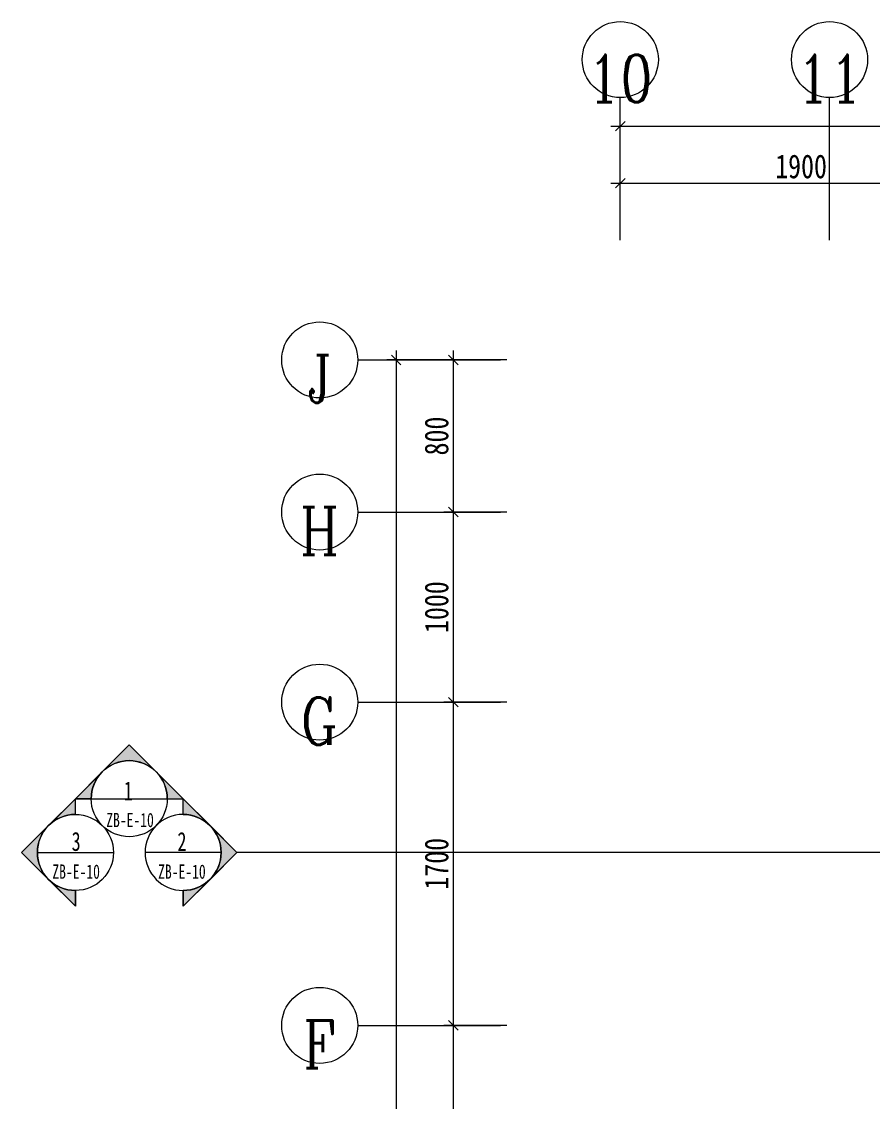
# Model space of a CAD drawing. Header units: millimetres. Extents: x 2743 to 23161, y 1473 to 16816.
# Drawn here: x 2743 to 7215, y 9835 to 15515 of the extents above; entities that cross this region are included whole.
import ezdxf

# ---------------------------------------------------------------- set-up
doc = ezdxf.new("R2010")
doc.units = ezdxf.units.MM
for name, color, linetype, lineweight, true_color in [('A-ANNO-DIMS-1', 7, 'Continuous', 13, 0x008000), ('G-ANNO-SYMB-1', 7, 'Continuous', 5, 0x008000), ('G-ANNO-SYMB-2', 7, 'Continuous', 5, 0xc0c0c0), ('G-ANNO-TEXT-1', 7, 'Continuous', 5, 0x008000), ('S-GRID-1', 7, 'Continuous', 13, 0xc0c0c0), ('S-GRID-IDEN', 7, 'Continuous', 5, 0xc0c0c0), ('S-GRID-IDEN-1', 7, 'Continuous', 5, 0x008000)]:
    doc.layers.add(name, color=color, linetype=linetype, lineweight=lineweight, true_color=true_color)
doc.styles.add('Complex', font='complex_.ttf', dxfattribs={"width": 0.8, "height": 250})
doc.styles.add('华文细黑', font='STXIHEI.TTF', dxfattribs={"width": 0.7, "height": 75})
doc.styles.add('华文细黑_1', font='STXIHEI.TTF', dxfattribs={"width": 0.7, "height": 100})
doc.styles.add('宋体', font='', dxfattribs={"width": 0.8, "height": 125})
doc.styles.get('宋体').set_extended_font_data('SimSun')
doc.dimstyles.new('轴网尺寸标注', dxfattribs={"dimscale": 304.8, "dimtxt": 157.261586, "dimasz": 0.164042, "dimexe": 0.164042, "dimexo": 0.0625, "dimgap": 0.082021, "dimtad": 1, "dimdec": 0, "dimzin": 0, "dimdsep": 46, "dimtxsty": '宋体', "dimblk1": 'OBLIQUE', "dimblk2": 'OBLIQUE', "dimsah": 1, "dimcen": 0.09, "dimdle": 0.164042, "dimazin": 0, "dimtfac": 1, "dimtdec": 4, "dimtix": 1, "dimtmove": 0, "dimatfit": 3, "dimfxl": 0.984252, "dimfxlon": 1, "dimtvp": 1, "dimtolj": 1, "dimtzin": 0, "dimlwd": 13, "dimlwe": 13, "dimarcsym": 2})

# ---------------------------------------------------------------- blocks, each defined once
blk = doc.blocks.new('轴网 - LH-A-单圈轴号-6094658-02平面布置及立面索引')
at = {"layer": 'S-GRID-IDEN'}
blk.add_circle((0, 0), 4, dxfattribs=at)
blk = doc.blocks.new('_Oblique')
at = {"color": 0, "linetype": 'ByBlock', "lineweight": -2}
blk.add_line((-0.5, -0.5), (0.5, 0.5), dxfattribs=at)
blk = doc.blocks.new('*D155')
at = {"layer": 'A-ANNO-DIMS-1', "color": 0, "lineweight": 13, "transparency": 16777216}
for p, q in [((5012.2, 13784.6), (5012.2, 12884.6)), ((5293.1, 13734.6), (4962.2, 13734.6)), ((5293.1, 12934.6), (4962.2, 12934.6))]:
    blk.add_line(p, q, dxfattribs=at)
at = {"layer": 'Defpoints', "color": 0, "transparency": 16777216}
for p in [(5312.2, 13734.6), (5012.2, 12934.6), (5312.2, 12934.6)]:
    blk.add_point(p, dxfattribs=at)
at = {"layer": 'A-ANNO-DIMS-1', "color": 0, "lineweight": 13, "transparency": 16777216, "xscale": 50, "yscale": 50, "zscale": 50}
for p, rotation in [((5012.2, 13734.6), 90), ((5012.2, 12934.6), 270)]:
    blk.add_blockref('_Oblique', p, dxfattribs=dict(at, rotation=rotation))
at = {"layer": 'A-ANNO-DIMS-1', "color": 0, "transparency": 16777216, "insert": (4924.7, 13334.6), "char_height": 125, "attachment_point": 5, "rotation": 90, "style": '宋体'}
blk.add_mtext('\\A1;800', dxfattribs=at)
blk = doc.blocks.new('*D156')
at = {"layer": 'A-ANNO-DIMS-1', "color": 0, "lineweight": 13, "transparency": 16777216}
for p, q in [((5012.2, 12984.6), (5012.2, 11884.6)), ((5293.1, 12934.6), (4962.2, 12934.6)), ((5293.1, 11934.6), (4962.2, 11934.6))]:
    blk.add_line(p, q, dxfattribs=at)
at = {"layer": 'Defpoints', "color": 0, "transparency": 16777216}
for p in [(5312.2, 12934.6), (5012.2, 11934.6), (5312.2, 11934.6)]:
    blk.add_point(p, dxfattribs=at)
at = {"layer": 'A-ANNO-DIMS-1', "color": 0, "lineweight": 13, "transparency": 16777216, "xscale": 50, "yscale": 50, "zscale": 50}
for p, rotation in [((5012.2, 12934.6), 90), ((5012.2, 11934.6), 270)]:
    blk.add_blockref('_Oblique', p, dxfattribs=dict(at, rotation=rotation))
at = {"layer": 'A-ANNO-DIMS-1', "color": 0, "transparency": 16777216, "insert": (4924.7, 12434.6), "char_height": 125, "attachment_point": 5, "rotation": 90, "style": '宋体'}
blk.add_mtext('\\A1;1000', dxfattribs=at)
blk = doc.blocks.new('*D157')
at = {"layer": 'A-ANNO-DIMS-1', "color": 0, "lineweight": 13, "transparency": 16777216}
for p, q in [((5293.1, 11934.6), (4962.2, 11934.6)), ((5012.2, 11984.6), (5012.2, 10184.6)), ((5293.1, 10234.6), (4962.2, 10234.6))]:
    blk.add_line(p, q, dxfattribs=at)
at = {"layer": 'Defpoints', "color": 0, "transparency": 16777216}
for p in [(5312.2, 11934.6), (5012.2, 10234.6), (5312.2, 10234.6)]:
    blk.add_point(p, dxfattribs=at)
at = {"layer": 'A-ANNO-DIMS-1', "color": 0, "lineweight": 13, "transparency": 16777216, "xscale": 50, "yscale": 50, "zscale": 50}
for p, rotation in [((5012.2, 11934.6), 90), ((5012.2, 10234.6), 270)]:
    blk.add_blockref('_Oblique', p, dxfattribs=dict(at, rotation=rotation))
at = {"layer": 'A-ANNO-DIMS-1', "color": 0, "transparency": 16777216, "insert": (4924.7, 11084.6), "char_height": 125, "attachment_point": 5, "rotation": 90, "style": '宋体'}
blk.add_mtext('\\A1;1700', dxfattribs=at)
blk = doc.blocks.new('*D158')
at = {"layer": 'A-ANNO-DIMS-1', "color": 0, "lineweight": 13, "transparency": 16777216}
for p, q in [((5012.2, 10284.6), (5012.2, 8884.6)), ((5293.1, 10234.6), (4962.2, 10234.6)), ((5293.1, 8934.6), (4962.2, 8934.6))]:
    blk.add_line(p, q, dxfattribs=at)
at = {"layer": 'Defpoints', "color": 0, "transparency": 16777216}
for p in [(5312.2, 10234.6), (5012.2, 8934.6), (5312.2, 8934.6)]:
    blk.add_point(p, dxfattribs=at)
at = {"layer": 'A-ANNO-DIMS-1', "color": 0, "lineweight": 13, "transparency": 16777216, "xscale": 50, "yscale": 50, "zscale": 50}
for p, rotation in [((5012.2, 10234.6), 90), ((5012.2, 8934.6), 270)]:
    blk.add_blockref('_Oblique', p, dxfattribs=dict(at, rotation=rotation))
at = {"layer": 'A-ANNO-DIMS-1', "color": 0, "transparency": 16777216, "insert": (4924.7, 9584.6), "char_height": 125, "attachment_point": 5, "rotation": 90, "style": '宋体'}
blk.add_mtext('\\A1;1300', dxfattribs=at)
blk = doc.blocks.new('*D163')
at = {"layer": 'A-ANNO-DIMS-1', "color": 0, "lineweight": 13, "transparency": 16777216}
for p, q in [((4712.2, 13784.6), (4712.2, 3884.6)), ((4993.1, 13734.6), (4662.2, 13734.6)), ((4993.1, 3934.6), (4662.2, 3934.6))]:
    blk.add_line(p, q, dxfattribs=at)
at = {"layer": 'Defpoints', "color": 0, "transparency": 16777216}
for p in [(5012.2, 13734.6), (4712.2, 3934.6), (5012.2, 3934.6)]:
    blk.add_point(p, dxfattribs=at)
at = {"layer": 'A-ANNO-DIMS-1', "color": 0, "lineweight": 13, "transparency": 16777216, "xscale": 50, "yscale": 50, "zscale": 50}
for p, rotation in [((4712.2, 13734.6), 90), ((4712.2, 3934.6), 270)]:
    blk.add_blockref('_Oblique', p, dxfattribs=dict(at, rotation=rotation))
at = {"layer": 'A-ANNO-DIMS-1', "color": 0, "transparency": 16777216, "insert": (4624.7, 8834.6), "char_height": 125, "attachment_point": 5, "rotation": 90, "style": '宋体'}
blk.add_mtext('\\A1;9800', dxfattribs=at)
blk = doc.blocks.new('*D174')
at = {"layer": 'A-ANNO-DIMS-1', "color": 0, "lineweight": 13, "transparency": 16777216}
for p, q in [((5890.1, 14383.6), (5890.1, 14714.5)), ((7790.1, 14383.6), (7790.1, 14714.5)), ((5840.1, 14664.5), (7840.1, 14664.5))]:
    blk.add_line(p, q, dxfattribs=at)
at = {"layer": 'Defpoints', "color": 0, "transparency": 16777216}
for p in [(7790.1, 14664.5), (5890.1, 14364.5), (7790.1, 14364.5)]:
    blk.add_point(p, dxfattribs=at)
at = {"layer": 'A-ANNO-DIMS-1', "color": 0, "lineweight": 13, "transparency": 16777216, "xscale": 50, "yscale": 50, "zscale": 50, "rotation": 180}
blk.add_blockref('_Oblique', (5890.1, 14664.5), dxfattribs=at)
at = {"layer": 'A-ANNO-DIMS-1', "color": 0, "lineweight": 13, "transparency": 16777216, "xscale": 50, "yscale": 50, "zscale": 50}
blk.add_blockref('_Oblique', (7790.1, 14664.5), dxfattribs=at)
at = {"layer": 'A-ANNO-DIMS-1', "color": 0, "transparency": 16777216, "insert": (6840.1, 14752), "char_height": 125, "attachment_point": 5, "style": '宋体'}
blk.add_mtext('\\A1;1900', dxfattribs=at)
blk = doc.blocks.new('*D182')
at = {"layer": 'A-ANNO-DIMS-1', "color": 0, "lineweight": 13, "transparency": 16777216}
for p, q in [((5890.1, 14683.6), (5890.1, 15014.5)), ((19990.1, 14683.6), (19990.1, 15014.5)), ((5840.1, 14964.5), (20040.1, 14964.5))]:
    blk.add_line(p, q, dxfattribs=at)
at = {"layer": 'Defpoints', "color": 0, "transparency": 16777216}
for p in [(19990.1, 14964.5), (5890.1, 14664.5), (19990.1, 14664.5)]:
    blk.add_point(p, dxfattribs=at)
at = {"layer": 'A-ANNO-DIMS-1', "color": 0, "lineweight": 13, "transparency": 16777216, "xscale": 50, "yscale": 50, "zscale": 50, "rotation": 180}
blk.add_blockref('_Oblique', (5890.1, 14964.5), dxfattribs=at)
at = {"layer": 'A-ANNO-DIMS-1', "color": 0, "lineweight": 13, "transparency": 16777216, "xscale": 50, "yscale": 50, "zscale": 50}
blk.add_blockref('_Oblique', (19990.1, 14964.5), dxfattribs=at)
at = {"layer": 'A-ANNO-DIMS-1', "color": 0, "transparency": 16777216, "insert": (12940.1, 15052), "char_height": 125, "attachment_point": 5, "style": '宋体'}
blk.add_mtext('\\A1;14100', dxfattribs=at)
blk = doc.blocks.new('立面 - 立面标记符号8mm 上-319156-02平面布置及立面索引')
at = {"layer": 'G-ANNO-SYMB-2'}
h = blk.add_hatch(color=256, dxfattribs=at)
edge = h.paths.add_edge_path(flags=0)
edge.add_line((-2.83, 8.49), (0, 11.31))
edge.add_line((0, 11.31), (2.83, 8.49))
edge.add_arc((0, 5.66), 4, 45, 135)
h = blk.add_hatch(color=256, dxfattribs=at)
edge = h.paths.add_edge_path(flags=0)
edge.add_line((5.66, 5.66), (4, 5.66))
edge.add_arc((0, 5.66), 4, 0, 45)
edge.add_line((2.83, 8.49), (5.66, 5.66))
edge = h.paths.add_edge_path(flags=0)
edge.add_line((-5.66, 5.66), (-2.83, 8.49))
edge.add_arc((0, 5.66), 4, 135, 180)
edge.add_line((-4, 5.66), (-5.66, 5.66))
at = {"layer": 'G-ANNO-SYMB-1'}
for p, q in [((0, 11.31), (-5.66, 5.66)), ((0, 11.31), (-2.83, 8.49)), ((0, 11.31), (5.66, 5.66)), ((2.83, 8.49), (0, 11.31)), ((-2.83, 8.49), (-5.66, 5.66)), ((5.66, 5.66), (2.83, 8.49)), ((-4, 5.66), (-5.66, 5.66)), ((-5.66, 5.66), (-4, 5.66)), ((-4, 5.66), (4, 5.66)), ((4, 5.66), (5.66, 5.66)), ((4, 5.66), (5.66, 5.66))]:
    blk.add_line(p, q, dxfattribs=at)
blk.add_circle((0, 5.66), 4, dxfattribs=at)
for start, end in [(45, 135), (135, 180), (0, 45)]:
    blk.add_arc((0, 5.66), 4, start, end, dxfattribs=at)
blk = doc.blocks.new('立面 - 立面标记符号 右 -319154-02平面布置及立面索引')
at = {"layer": 'G-ANNO-SYMB-2'}
h = blk.add_hatch(color=256, dxfattribs=at)
edge = h.paths.add_edge_path(flags=0)
edge.add_line((-2.83, 8.49), (0, 11.31))
edge.add_line((0, 11.31), (2.83, 8.49))
edge.add_arc((0, 5.66), 4, 45, 135)
h = blk.add_hatch(color=256, dxfattribs=at)
edge = h.paths.add_edge_path(flags=0)
edge.add_line((5.66, 5.66), (4, 5.66))
edge.add_arc((0, 5.66), 4, 0, 45)
edge.add_line((2.83, 8.49), (5.66, 5.66))
edge = h.paths.add_edge_path(flags=0)
edge.add_line((-5.66, 5.66), (-2.83, 8.49))
edge.add_arc((0, 5.66), 4, 135, 180)
edge.add_line((-4, 5.66), (-5.66, 5.66))
at = {"layer": 'G-ANNO-SYMB-1'}
for p, q in [((0, 11.31), (-5.66, 5.66)), ((0, 11.31), (-2.83, 8.49)), ((0, 11.31), (5.66, 5.66)), ((2.83, 8.49), (0, 11.31)), ((0, 9.66), (0, 1.66)), ((-2.83, 8.49), (-5.66, 5.66)), ((5.66, 5.66), (2.83, 8.49)), ((-4, 5.66), (-5.66, 5.66)), ((-5.66, 5.66), (-4, 5.66)), ((4, 5.66), (5.66, 5.66)), ((4, 5.66), (5.66, 5.66))]:
    blk.add_line(p, q, dxfattribs=at)
blk.add_circle((0, 5.66), 4, dxfattribs=at)
for start, end in [(45, 135), (135, 180), (0, 45)]:
    blk.add_arc((0, 5.66), 4, start, end, dxfattribs=at)

msp = doc.modelspace()

# ---------------------------------------------------------------- linework, layer by layer
at = {"layer": 'G-ANNO-TEXT-1'}
for p, q in [((3873.7, 11144), (3871.3, 11144)), ((8453.2, 11144), (3873.7, 11144))]:
    msp.add_line(p, q, dxfattribs=at)
at = {"layer": 'S-GRID-1'}
for p, q in [((5890.1, 14364.5), (5890.1, 15114.5)), ((6990.1, 14364.5), (6990.1, 15114.5)), ((4510.2, 13734.6), (5260.2, 13734.6)), ((4510.2, 12934.6), (5260.2, 12934.6)), ((4510.2, 11934.6), (5260.2, 11934.6)), ((4510.2, 10234.6), (5260.2, 10234.6))]:
    msp.add_line(p, q, dxfattribs=at)

# ---------------------------------------------------------------- block references
at = {"layer": 'G-ANNO-SYMB-1', "xscale": 49.99999999999998, "yscale": 49.99999999999998, "zscale": 49.99999999999998}
msp.add_blockref('立面 - 立面标记符号8mm 上-319156-02平面布置及立面索引', (3309, 11144), dxfattribs=at)
at = {"layer": 'G-ANNO-SYMB-1', "xscale": 49.99999999999998, "yscale": 49.99999999999998, "zscale": 49.99999999999998, "rotation": 89.99999999999933}
msp.add_blockref('立面 - 立面标记符号 右 -319154-02平面布置及立面索引', (3309, 11144), dxfattribs=at)
at = {"layer": 'G-ANNO-SYMB-1', "extrusion": (0, 0, -1), "xscale": 49.99999999999998, "yscale": 49.99999999999998, "zscale": 49.99999999999998, "rotation": 90.0000000000005}
msp.add_blockref('立面 - 立面标记符号 右 -319154-02平面布置及立面索引', (-3309, 11144), dxfattribs=at)
at = {"layer": 'S-GRID-IDEN', "xscale": 49.99999999999998, "yscale": 49.99999999999998, "zscale": 49.99999999999998}
for p in [(5890.1, 15314.5), (6990.1, 15314.5)]:
    msp.add_blockref('轴网 - LH-A-单圈轴号-6094658-02平面布置及立面索引', p, dxfattribs=at)
at = {"layer": 'S-GRID-IDEN', "xscale": 49.99999999999998, "yscale": 49.99999999999998, "zscale": 49.99999999999998, "rotation": 269.9999999999994}
for p in [(4310.2, 13734.6), (4310.2, 12934.6), (4310.2, 11934.6), (4310.2, 10234.6)]:
    msp.add_blockref('轴网 - LH-A-单圈轴号-6094658-02平面布置及立面索引', p, dxfattribs=at)

# ---------------------------------------------------------------- texts
at = {"layer": 'G-ANNO-SYMB-2', "attachment_point": 5, "line_spacing_factor": 0.901651}
for s, insert, char_height, width, style in [('\\pxqc,t4.375,8.75,13.125,17.5,21.875,26.25,30.625,35,39.375,43.75,48.125,52.5,56.875,61.25,65.625,70,74.375,78.75,83.125,87.5,91.875,96.25,100.625,105,109.375,113.75,118.125,122.5,126.875,131.25,135.625,140;{1}', (3304.3, 11468.3), 100, 57.75, '华文细黑_1'), ('\\pxqc,t5.83333,11.66667,17.5,23.33333,29.16667,35,40.83333,46.66667,52.5,58.33333,64.16667,70,75.83333,81.66667,87.5,93.33333,99.16667,105,110.83333,116.66667,122.5,128.33333,134.16667,140,145.83333,151.66667,157.5,163.33333,169.16667,175,180.83333,186.66667;{ZB-E-10}', (3313.2, 11314.1), 75, 252.35, '华文细黑'), ('\\pxqc,t4.375,8.75,13.125,17.5,21.875,26.25,30.625,35,39.375,43.75,48.125,52.5,56.875,61.25,65.625,70,74.375,78.75,83.125,87.5,91.875,96.25,100.625,105,109.375,113.75,118.125,122.5,126.875,131.25,135.625,140;{3}', (3029.9, 11201.4), 100, 57.75, '华文细黑_1'), ('\\pxqc,t4.375,8.75,13.125,17.5,21.875,26.25,30.625,35,39.375,43.75,48.125,52.5,56.875,61.25,65.625,70,74.375,78.75,83.125,87.5,91.875,96.25,100.625,105,109.375,113.75,118.125,122.5,126.875,131.25,135.625,140;{2}', (3585.9, 11201.4), 100, 57.75, '华文细黑_1'), ('\\pxqc,t5.83333,11.66667,17.5,23.33333,29.16667,35,40.83333,46.66667,52.5,58.33333,64.16667,70,75.83333,81.66667,87.5,93.33333,99.16667,105,110.83333,116.66667,122.5,128.33333,134.16667,140,145.83333,151.66667,157.5,163.33333,169.16667,175,180.83333,186.66667;{ZB-E-10}', (3029.9, 11042.7), 75, 252.35, '华文细黑'), ('\\pxqc,t5.83333,11.66667,17.5,23.33333,29.16667,35,40.83333,46.66667,52.5,58.33333,64.16667,70,75.83333,81.66667,87.5,93.33333,99.16667,105,110.83333,116.66667,122.5,128.33333,134.16667,140,145.83333,151.66667,157.5,163.33333,169.16667,175,180.83333,186.66667;{ZB-E-10}', (3585.9, 11042.7), 75, 252.35, '华文细黑')]:
    msp.add_mtext(s, dxfattribs=dict(at, insert=insert, char_height=char_height, width=width, style=style))
at = {"layer": 'S-GRID-IDEN-1', "char_height": 250, "attachment_point": 5, "line_spacing_factor": 1.133249, "style": 'Complex'}
for s, insert, width in [('\\pxqc,t1.92,3.84,5.76,7.68,9.6,11.52,13.44,15.36,17.28,19.2,21.12,23.04,24.96,26.88,28.8,30.72,32.64,34.56,36.48,38.4,40.32,42.24,44.16,46.08,48,49.92,51.84,53.76,55.68,57.6,59.52,61.44;{10}', (5889.1, 15215.3), 338.8), ('\\pxqc,t1.92,3.84,5.76,7.68,9.6,11.52,13.44,15.36,17.28,19.2,21.12,23.04,24.96,26.88,28.8,30.72,32.64,34.56,36.48,38.4,40.32,42.24,44.16,46.08,48,49.92,51.84,53.76,55.68,57.6,59.52,61.44;{11}', (6989.3, 15215.3), 293.6), ('\\pxqc,t1.92,3.84,5.76,7.68,9.6,11.52,13.44,15.36,17.28,19.2,21.12,23.04,24.96,26.88,28.8,30.72,32.64,34.56,36.48,38.4,40.32,42.24,44.16,46.08,48,49.92,51.84,53.76,55.68,57.6,59.52,61.44;{J}', (4308.7, 13635), 148.4), ('\\pxqc,t1.92,3.84,5.76,7.68,9.6,11.52,13.44,15.36,17.28,19.2,21.12,23.04,24.96,26.88,28.8,30.72,32.64,34.56,36.48,38.4,40.32,42.24,44.16,46.08,48,49.92,51.84,53.76,55.68,57.6,59.52,61.44;{H}', (4308.7, 12835), 230.4), ('\\pxqc,t1.92,3.84,5.76,7.68,9.6,11.52,13.44,15.36,17.28,19.2,21.12,23.04,24.96,26.88,28.8,30.72,32.64,34.56,36.48,38.4,40.32,42.24,44.16,46.08,48,49.92,51.84,53.76,55.68,57.6,59.52,61.44;{G}', (4308.7, 11835), 222.4), ('\\pxqc,t1.92,3.84,5.76,7.68,9.6,11.52,13.44,15.36,17.28,19.2,21.12,23.04,24.96,26.88,28.8,30.72,32.64,34.56,36.48,38.4,40.32,42.24,44.16,46.08,48,49.92,51.84,53.76,55.68,57.6,59.52,61.44;{F}', (4308.7, 10135), 193.2)]:
    msp.add_mtext(s, dxfattribs=dict(at, insert=insert, width=width))

# ---------------------------------------------------------------- dimensions: what is measured, and where the dimension line sits
at = {"layer": 'A-ANNO-DIMS-1'}
for base, p1, p2, override, picture, middle in [((19990.1, 14964.5), (5890.1, 14664.5), (19990.1, 14664.5), {"dimpost": '<>', "dimfxl": 14100}, '*D182', (12940.1, 15052)), ((7790.1, 14664.5), (5890.1, 14364.5), (7790.1, 14364.5), {"dimpost": '<>', "dimfxl": 1900}, '*D174', (6840.1, 14752))]:
    dim = msp.add_linear_dim(base=base, p1=p1, p2=p2, dimstyle='轴网尺寸标注', override=override, dxfattribs=at)
    dim.commit()
    dim.dimension.update_dxf_attribs({"geometry": picture, "text_midpoint": middle})
for base, p1, p2, override, picture, middle in [((4712.2, 3934.6), (5012.2, 13734.6), (5012.2, 3934.6), {"dimpost": '<>', "dimfxl": 9800}, '*D163', (4624.7, 8834.6)), ((5012.2, 12934.6), (5312.2, 13734.6), (5312.2, 12934.6), {"dimpost": '<>', "dimfxl": 800}, '*D155', (4924.7, 13334.6)), ((5012.2, 11934.6), (5312.2, 12934.6), (5312.2, 11934.6), {"dimpost": '<>', "dimfxl": 1000}, '*D156', (4924.7, 12434.6)), ((5012.2, 10234.6), (5312.2, 11934.6), (5312.2, 10234.6), {"dimpost": '<>', "dimfxl": 1700}, '*D157', (4924.7, 11084.6)), ((5012.2, 8934.6), (5312.2, 10234.6), (5312.2, 8934.6), {"dimpost": '<>', "dimfxl": 1300}, '*D158', (4924.7, 9584.6))]:
    dim = msp.add_linear_dim(base=base, p1=p1, p2=p2, angle=90, dimstyle='轴网尺寸标注', override=override, dxfattribs=at)
    dim.commit()
    dim.dimension.update_dxf_attribs({"geometry": picture, "text_midpoint": middle})

doc.saveas('drawing.dxf')
